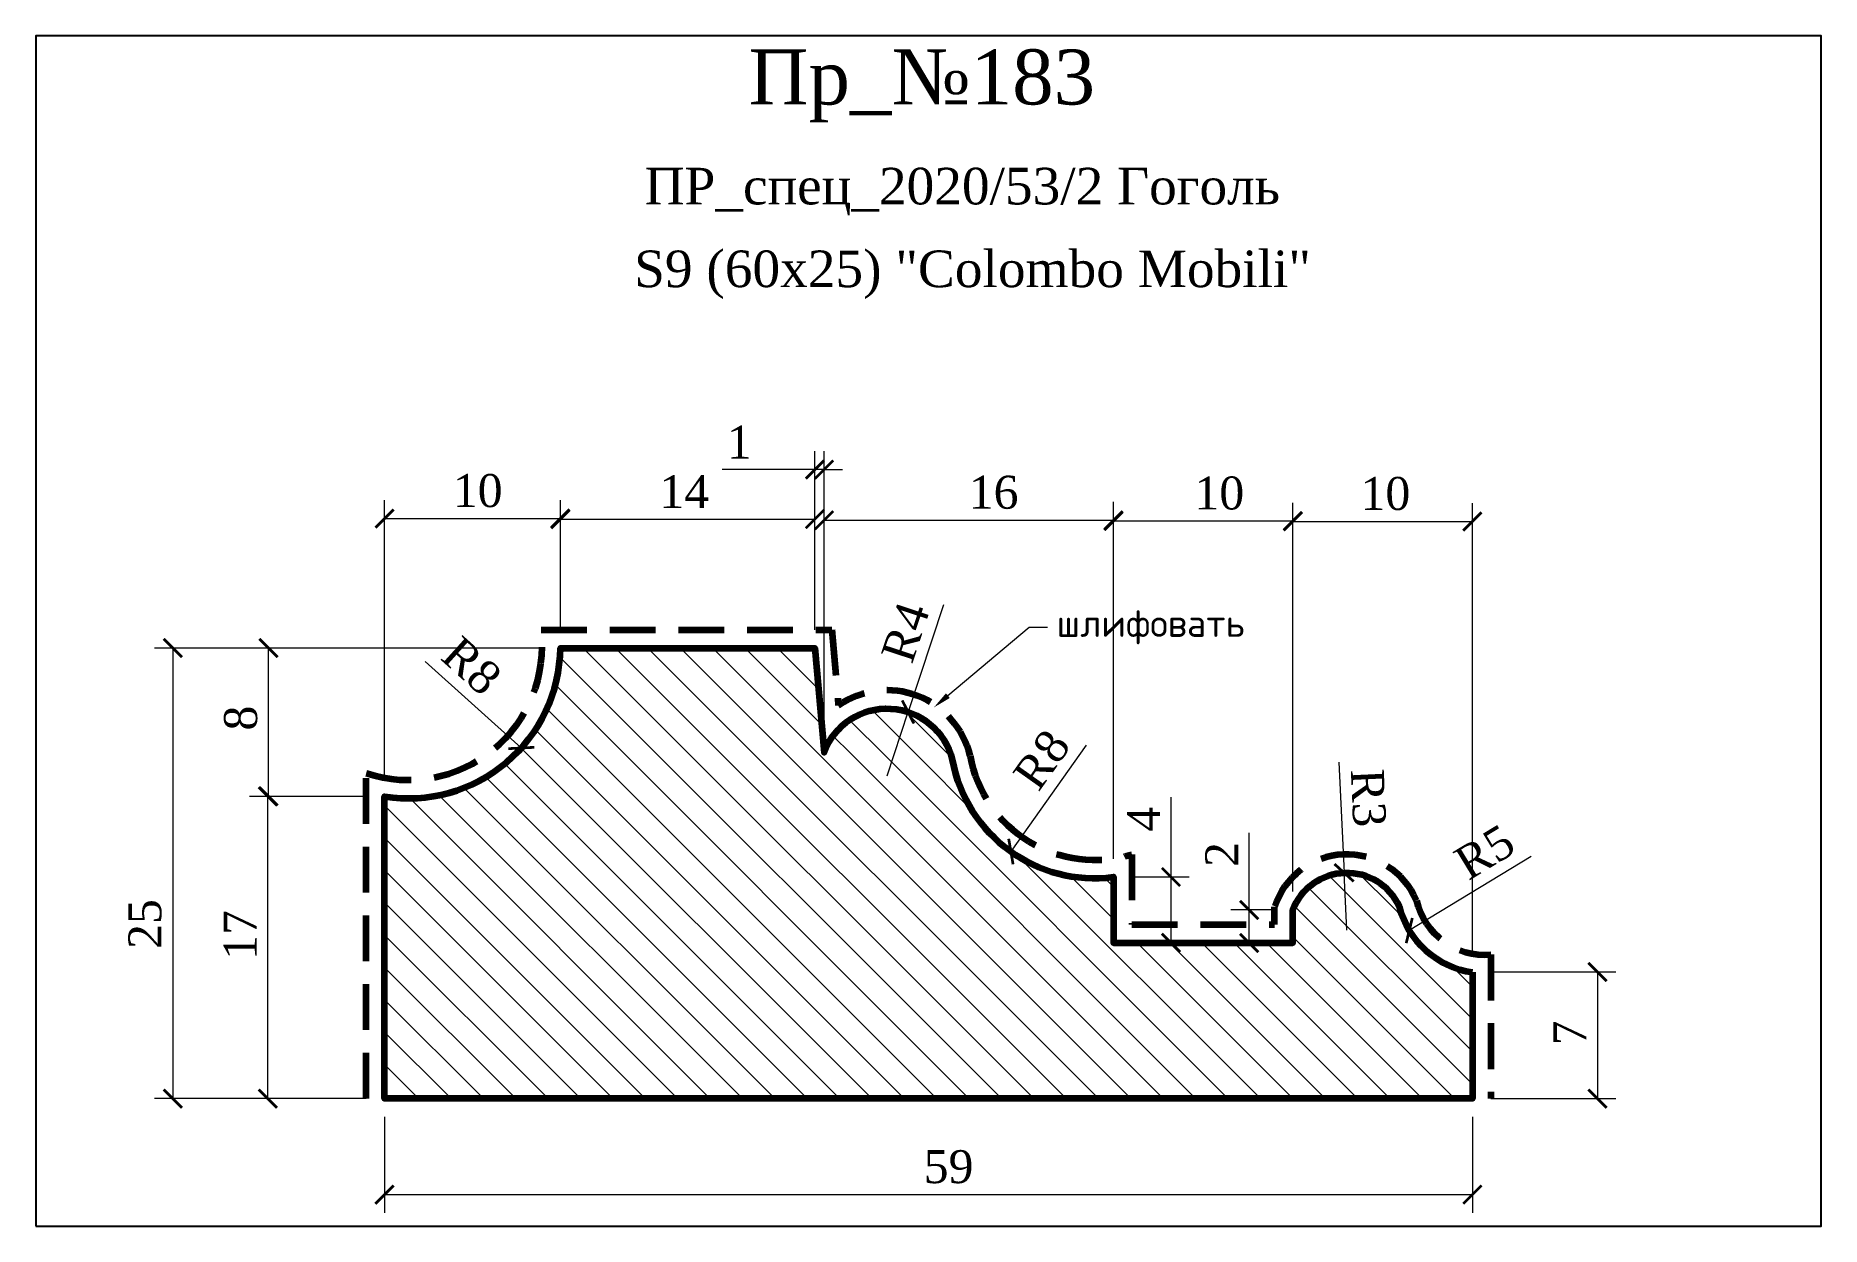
# Model space of a CAD drawing. Header units: millimetres. Extents: x 303841.9 to 303939.4, y -92000.6 to -91935.6.
import ezdxf
from ezdxf import colors
from ezdxf.entities.mleader import LeaderData, LeaderLine
from ezdxf.math import Vec2, Vec3

# ---------------------------------------------------------------- set-up
doc = ezdxf.new("R2010")
doc.units = ezdxf.units.MM
doc.header["$MEASUREMENT"] = 0
doc.linetypes.add('HIDDEN', pattern=[0.375, 0.25, -0.125])
doc.layers.add('Outside panel', color=7, linetype='Continuous', lineweight=18, true_color=0x7f5e57)
doc.layers.add('линия 50', color=1, linetype='Continuous', lineweight=211)
doc.layers.add('служебный слой РАЗМЕРЫ', color=7, linetype='Continuous', lineweight=9)
doc.layers.add('размеры в модели', color=7, linetype='Continuous')
doc.styles.add('ELECT', font='times.ttf')
doc.styles.get("Standard").update_dxf_attribs({"font": 'times.ttf'})
doc.styles.add('ЕСКД профили текст', font='isocpeur.ttf')
doc.dimstyles.new('M_1', dxfattribs={"dimtxt": 1.8, "dimasz": 1, "dimexe": 1, "dimexo": 1, "dimgap": 0.6, "dimtad": 1, "dimdec": 0, "dimdsep": 46, "dimtxsty": 'Standard', "dimblk": 'ARCHTICK', "dimcen": -5, "dimclrd": 7, "dimclre": 7, "dimclrt": 7, "dimadec": 0, "dimazin": 0, "dimtfac": 1, "dimtdec": 0, "dimtmove": 0, "dimatfit": 3, "dimfxl": 1, "dimtolj": 1, "dimtzin": 0, "dimlwd": 5, "dimlwe": 5, "dimarcsym": 0})

# ---------------------------------------------------------------- blocks, each defined once
blk = doc.blocks.new('_ArchTick')
at = {"color": 0, "linetype": 'ByBlock', "const_width": 0.15}
blk.add_lwpolyline([(-0.5, -0.5), (0.5, 0.5)], dxfattribs=at)
blk = doc.blocks.new('*D19')
at = {"layer": 'Defpoints', "color": 0, "ltscale": 1000, "transparency": 16777216}
for p in [(303870.527, -91969.002), (303849.367, -91993.602), (303860.927, -91993.602)]:
    blk.add_point(p, dxfattribs=at)
at = {"layer": 'размеры в модели', "color": 7, "lineweight": 5, "ltscale": 1000, "transparency": 16777216}
for p, q in [((303869.527, -91969.002), (303848.367, -91969.002)), ((303849.367, -91969.002), (303849.367, -91993.602)), ((303859.927, -91993.602), (303848.367, -91993.602))]:
    blk.add_line(p, q, dxfattribs=at)
for p, rotation in [((303849.367, -91969.002), 90), ((303849.367, -91993.602), 270)]:
    blk.add_blockref('_ArchTick', p, dxfattribs=dict(at, rotation=rotation))
at = {"layer": 'размеры в модели', "color": 7, "ltscale": 1000, "transparency": 16777216, "insert": (303847.851, -91984.071), "char_height": 1.8, "attachment_point": 5, "rotation": 90}
blk.add_mtext('\\A1;25', dxfattribs=at)
blk = doc.blocks.new('*D18')
at = {"layer": 'Defpoints', "color": 0, "ltscale": 1000, "transparency": 16777216}
for p in [(303900.727, -91981.502), (303900.727, -91985.102), (303903.872, -91985.102)]:
    blk.add_point(p, dxfattribs=at)
at = {"layer": 'размеры в модели', "color": 7, "lineweight": 5, "ltscale": 1000, "transparency": 16777216}
for p, q in [((303903.872, -91981.502), (303903.872, -91977.148)), ((303901.727, -91981.502), (303904.872, -91981.502)), ((303903.872, -91985.102), (303903.872, -91981.502)), ((303901.727, -91985.102), (303904.872, -91985.102))]:
    blk.add_line(p, q, dxfattribs=at)
for p, rotation in [((303903.872, -91981.502), 90), ((303903.872, -91985.102), 270)]:
    blk.add_blockref('_ArchTick', p, dxfattribs=dict(at, rotation=rotation))
at = {"layer": 'размеры в модели', "color": 7, "ltscale": 1000, "transparency": 16777216, "insert": (303902.372, -91978.346), "char_height": 1.8, "attachment_point": 5, "rotation": 90}
blk.add_mtext('\\A1;4', dxfattribs=at)
blk = doc.blocks.new('*D17')
at = {"layer": 'Defpoints', "color": 0, "ltscale": 1000, "transparency": 16777216}
for p in [(303910.527, -91983.302), (303908.14, -91985.102), (303910.527, -91985.102)]:
    blk.add_point(p, dxfattribs=at)
at = {"layer": 'размеры в модели', "color": 7, "lineweight": 5, "ltscale": 1000, "transparency": 16777216}
for p, q in [((303908.14, -91983.302), (303908.14, -91979.092)), ((303909.527, -91983.302), (303907.14, -91983.302)), ((303908.14, -91985.102), (303908.14, -91983.302)), ((303909.527, -91985.102), (303907.14, -91985.102))]:
    blk.add_line(p, q, dxfattribs=at)
for p, rotation in [((303908.14, -91983.302), 90), ((303908.14, -91985.102), 270)]:
    blk.add_blockref('_ArchTick', p, dxfattribs=dict(at, rotation=rotation))
at = {"layer": 'размеры в модели', "color": 7, "ltscale": 1000, "transparency": 16777216, "insert": (303906.64, -91980.273), "char_height": 1.8, "attachment_point": 5, "rotation": 90}
blk.add_mtext('\\A1;2', dxfattribs=at)
blk = doc.blocks.new('*D16')
at = {"layer": 'Defpoints', "color": 0, "ltscale": 1000, "transparency": 16777216}
for p in [(303920.327, -91962.093), (303910.527, -91983.302), (303920.327, -91986.702)]:
    blk.add_point(p, dxfattribs=at)
at = {"layer": 'размеры в модели', "color": 7, "lineweight": 5, "ltscale": 1000, "transparency": 16777216}
for p, q in [((303910.527, -91982.302), (303910.527, -91961.093)), ((303920.327, -91985.702), (303920.327, -91961.093)), ((303910.527, -91962.093), (303920.327, -91962.093))]:
    blk.add_line(p, q, dxfattribs=at)
at = {"layer": 'размеры в модели', "color": 7, "lineweight": 5, "ltscale": 1000, "transparency": 16777216, "rotation": 180}
blk.add_blockref('_ArchTick', (303910.527, -91962.093), dxfattribs=at)
at = {"layer": 'размеры в модели', "color": 7, "lineweight": 5, "ltscale": 1000, "transparency": 16777216}
blk.add_blockref('_ArchTick', (303920.327, -91962.093), dxfattribs=at)
at = {"layer": 'размеры в модели', "color": 7, "ltscale": 1000, "transparency": 16777216, "insert": (303915.579, -91960.577), "char_height": 1.8, "attachment_point": 5}
blk.add_mtext('\\A1;10', dxfattribs=at)
blk = doc.blocks.new('*D15')
at = {"layer": 'Defpoints', "color": 0, "ltscale": 1000, "transparency": 16777216}
for p in [(303910.527, -91962.066), (303900.727, -91981.502), (303910.527, -91983.302)]:
    blk.add_point(p, dxfattribs=at)
at = {"layer": 'размеры в модели', "color": 7, "lineweight": 5, "ltscale": 1000, "transparency": 16777216}
for p, q in [((303900.727, -91980.502), (303900.727, -91961.066)), ((303910.527, -91982.302), (303910.527, -91961.066)), ((303900.727, -91962.066), (303910.527, -91962.066))]:
    blk.add_line(p, q, dxfattribs=at)
at = {"layer": 'размеры в модели', "color": 7, "lineweight": 5, "ltscale": 1000, "transparency": 16777216, "rotation": 180}
blk.add_blockref('_ArchTick', (303900.727, -91962.066), dxfattribs=at)
at = {"layer": 'размеры в модели', "color": 7, "lineweight": 5, "ltscale": 1000, "transparency": 16777216}
blk.add_blockref('_ArchTick', (303910.527, -91962.066), dxfattribs=at)
at = {"layer": 'размеры в модели', "color": 7, "ltscale": 1000, "transparency": 16777216, "insert": (303906.51, -91960.551), "char_height": 1.8, "attachment_point": 5}
blk.add_mtext('\\A1;10', dxfattribs=at)
blk = doc.blocks.new('*D14')
at = {"layer": 'Defpoints', "color": 0, "ltscale": 1000, "transparency": 16777216}
for p in [(303900.727, -91962.024), (303884.927, -91974.702), (303900.727, -91981.502)]:
    blk.add_point(p, dxfattribs=at)
at = {"layer": 'размеры в модели', "color": 7, "lineweight": 5, "ltscale": 1000, "transparency": 16777216}
for p, q in [((303884.927, -91973.702), (303884.927, -91961.024)), ((303900.727, -91980.502), (303900.727, -91961.024)), ((303884.927, -91962.024), (303900.727, -91962.024))]:
    blk.add_line(p, q, dxfattribs=at)
at = {"layer": 'размеры в модели', "color": 7, "lineweight": 5, "ltscale": 1000, "transparency": 16777216, "rotation": 180}
blk.add_blockref('_ArchTick', (303884.927, -91962.024), dxfattribs=at)
at = {"layer": 'размеры в модели', "color": 7, "lineweight": 5, "ltscale": 1000, "transparency": 16777216}
blk.add_blockref('_ArchTick', (303900.727, -91962.024), dxfattribs=at)
at = {"layer": 'размеры в модели', "color": 7, "ltscale": 1000, "transparency": 16777216, "insert": (303894.185, -91960.508), "char_height": 1.8, "attachment_point": 5}
blk.add_mtext('\\A1;16', dxfattribs=at)
blk = doc.blocks.new('*D13')
at = {"layer": 'Defpoints', "color": 0, "ltscale": 1000, "transparency": 16777216}
for p in [(303884.927, -91959.259), (303884.427, -91969.002), (303884.927, -91974.702)]:
    blk.add_point(p, dxfattribs=at)
at = {"layer": 'размеры в модели', "color": 7, "lineweight": 5, "ltscale": 1000, "transparency": 16777216}
for p, q in [((303884.427, -91968.002), (303884.427, -91958.259)), ((303884.927, -91973.702), (303884.927, -91958.259)), ((303884.427, -91959.259), (303879.355, -91959.259)), ((303884.927, -91959.259), (303884.427, -91959.259)), ((303884.927, -91959.259), (303885.927, -91959.259))]:
    blk.add_line(p, q, dxfattribs=at)
blk.add_blockref('_ArchTick', (303884.427, -91959.259), dxfattribs=at)
at = {"layer": 'размеры в модели', "color": 7, "lineweight": 5, "ltscale": 1000, "transparency": 16777216, "rotation": 180}
blk.add_blockref('_ArchTick', (303884.927, -91959.259), dxfattribs=at)
at = {"layer": 'размеры в модели', "color": 7, "ltscale": 1000, "transparency": 16777216, "insert": (303880.301, -91957.759), "char_height": 1.8, "attachment_point": 5}
blk.add_mtext('\\A1;1', dxfattribs=at)
blk = doc.blocks.new('*D12')
at = {"layer": 'Defpoints', "color": 0, "ltscale": 1000, "transparency": 16777216}
for p in [(303884.427, -91961.962), (303870.527, -91969.002), (303884.427, -91969.002)]:
    blk.add_point(p, dxfattribs=at)
at = {"layer": 'размеры в модели', "color": 7, "lineweight": 5, "ltscale": 1000, "transparency": 16777216}
for p, q in [((303870.527, -91968.002), (303870.527, -91960.962)), ((303884.427, -91968.002), (303884.427, -91960.962)), ((303870.527, -91961.962), (303884.427, -91961.962))]:
    blk.add_line(p, q, dxfattribs=at)
at = {"layer": 'размеры в модели', "color": 7, "lineweight": 5, "ltscale": 1000, "transparency": 16777216, "rotation": 180}
blk.add_blockref('_ArchTick', (303870.527, -91961.962), dxfattribs=at)
at = {"layer": 'размеры в модели', "color": 7, "lineweight": 5, "ltscale": 1000, "transparency": 16777216}
blk.add_blockref('_ArchTick', (303884.427, -91961.962), dxfattribs=at)
at = {"layer": 'размеры в модели', "color": 7, "ltscale": 1000, "transparency": 16777216, "insert": (303877.295, -91960.462), "char_height": 1.8, "attachment_point": 5}
blk.add_mtext('\\A1;14', dxfattribs=at)
blk = doc.blocks.new('*D11')
at = {"layer": 'Defpoints', "color": 0, "ltscale": 1000, "transparency": 16777216}
for p in [(303870.527, -91961.932), (303870.527, -91969.002), (303860.927, -91977.102)]:
    blk.add_point(p, dxfattribs=at)
at = {"layer": 'размеры в модели', "color": 7, "lineweight": 5, "ltscale": 1000, "transparency": 16777216}
for p, q in [((303860.927, -91976.102), (303860.927, -91960.932)), ((303870.527, -91968.002), (303870.527, -91960.932)), ((303860.927, -91961.932), (303870.527, -91961.932))]:
    blk.add_line(p, q, dxfattribs=at)
at = {"layer": 'размеры в модели', "color": 7, "lineweight": 5, "ltscale": 1000, "transparency": 16777216, "rotation": 180}
blk.add_blockref('_ArchTick', (303860.927, -91961.932), dxfattribs=at)
at = {"layer": 'размеры в модели', "color": 7, "lineweight": 5, "ltscale": 1000, "transparency": 16777216}
blk.add_blockref('_ArchTick', (303870.527, -91961.932), dxfattribs=at)
at = {"layer": 'размеры в модели', "color": 7, "ltscale": 1000, "transparency": 16777216, "insert": (303866.014, -91960.417), "char_height": 1.8, "attachment_point": 5}
blk.add_mtext('\\A1;10', dxfattribs=at)
blk = doc.blocks.new('*D10')
at = {"layer": 'Defpoints', "color": 0, "ltscale": 1000, "transparency": 16777216}
for p in [(303920.213, -91986.684), (303920.327, -91993.602), (303927.16, -91993.602)]:
    blk.add_point(p, dxfattribs=at)
at = {"layer": 'размеры в модели', "color": 7, "lineweight": 5, "ltscale": 1000, "transparency": 16777216}
for p, q in [((303921.213, -91986.684), (303928.16, -91986.684)), ((303927.16, -91986.684), (303927.16, -91993.602)), ((303921.327, -91993.602), (303928.16, -91993.602))]:
    blk.add_line(p, q, dxfattribs=at)
for p, rotation in [((303927.16, -91986.684), 90), ((303927.16, -91993.602), 270)]:
    blk.add_blockref('_ArchTick', p, dxfattribs=dict(at, rotation=rotation))
at = {"layer": 'размеры в модели', "color": 7, "ltscale": 1000, "transparency": 16777216, "insert": (303925.642, -91990.018), "char_height": 1.8, "attachment_point": 5, "rotation": 90}
blk.add_mtext('\\A1;7', dxfattribs=at)
blk = doc.blocks.new('*D9')
at = {"layer": 'Defpoints', "color": 0, "ltscale": 1000, "transparency": 16777216}
for p in [(303854.595, -91969.002), (303870.527, -91969.002), (303860.927, -91977.102)]:
    blk.add_point(p, dxfattribs=at)
at = {"layer": 'размеры в модели', "color": 7, "lineweight": 5, "ltscale": 1000, "transparency": 16777216}
for p, q in [((303869.527, -91969.002), (303853.595, -91969.002)), ((303854.595, -91977.102), (303854.595, -91969.002)), ((303859.927, -91977.102), (303853.595, -91977.102))]:
    blk.add_line(p, q, dxfattribs=at)
for p, rotation in [((303854.595, -91969.002), 90), ((303854.595, -91977.102), 270)]:
    blk.add_blockref('_ArchTick', p, dxfattribs=dict(at, rotation=rotation))
at = {"layer": 'размеры в модели', "color": 7, "ltscale": 1000, "transparency": 16777216, "insert": (303853.08, -91972.827), "char_height": 1.8, "attachment_point": 5, "rotation": 90}
blk.add_mtext('\\A1;8', dxfattribs=at)
blk = doc.blocks.new('*D8')
at = {"layer": 'Defpoints', "color": 0, "ltscale": 1000, "transparency": 16777216}
for p in [(303854.558, -91977.102), (303860.927, -91977.102), (303860.927, -91993.602)]:
    blk.add_point(p, dxfattribs=at)
at = {"layer": 'размеры в модели', "color": 7, "lineweight": 5, "ltscale": 1000, "transparency": 16777216}
for p, q in [((303859.927, -91977.102), (303853.558, -91977.102)), ((303854.558, -91993.602), (303854.558, -91977.102)), ((303859.927, -91993.602), (303853.558, -91993.602))]:
    blk.add_line(p, q, dxfattribs=at)
for p, rotation in [((303854.558, -91977.102), 90), ((303854.558, -91993.602), 270)]:
    blk.add_blockref('_ArchTick', p, dxfattribs=dict(at, rotation=rotation))
at = {"layer": 'размеры в модели', "color": 7, "ltscale": 1000, "transparency": 16777216, "insert": (303853.04, -91984.668), "char_height": 1.8, "attachment_point": 5, "rotation": 90}
blk.add_mtext('\\A1;17', dxfattribs=at)
blk = doc.blocks.new('*D7')
at = {"layer": 'Defpoints', "color": 0, "ltscale": 1000, "transparency": 16777216}
for p in [(303860.927, -91993.602), (303920.327, -91993.602), (303920.327, -91998.845)]:
    blk.add_point(p, dxfattribs=at)
at = {"layer": 'размеры в модели', "color": 7, "lineweight": 5, "ltscale": 1000, "transparency": 16777216}
for p, q in [((303860.927, -91994.602), (303860.927, -91999.845)), ((303920.327, -91994.602), (303920.327, -91999.845)), ((303860.927, -91998.845), (303920.327, -91998.845))]:
    blk.add_line(p, q, dxfattribs=at)
at = {"layer": 'размеры в модели', "color": 7, "lineweight": 5, "ltscale": 1000, "transparency": 16777216, "rotation": 180}
blk.add_blockref('_ArchTick', (303860.927, -91998.845), dxfattribs=at)
at = {"layer": 'размеры в модели', "color": 7, "lineweight": 5, "ltscale": 1000, "transparency": 16777216}
blk.add_blockref('_ArchTick', (303920.327, -91998.845), dxfattribs=at)
at = {"layer": 'размеры в модели', "color": 7, "ltscale": 1000, "transparency": 16777216, "insert": (303891.726, -91997.327), "char_height": 1.8, "attachment_point": 5}
blk.add_mtext('\\A1;59', dxfattribs=at)
blk = doc.blocks.new('*D6')
at = {"layer": 'Defpoints', "color": 0, "ltscale": 1000, "transparency": 16777216}
for p in [(303921.019, -91981.911), (303916.882, -91984.426)]:
    blk.add_point(p, dxfattribs=at)
at = {"layer": 'размеры в модели', "color": 7, "lineweight": 5, "ltscale": 1000, "transparency": 16777216}
blk.add_line((303923.533, -91980.382), (303916.882, -91984.426), dxfattribs=at)
at = {"layer": 'размеры в модели', "color": 7, "lineweight": 5, "ltscale": 1000, "transparency": 16777216, "rotation": 211.300434241024}
blk.add_blockref('_ArchTick', (303916.882, -91984.426), dxfattribs=at)
at = {"layer": 'размеры в модели', "color": 7, "ltscale": 1000, "transparency": 16777216, "insert": (303921.002, -91980.147), "char_height": 1.8, "attachment_point": 5, "rotation": 31.30043}
blk.add_mtext('\\A1;R5', dxfattribs=at)
blk = doc.blocks.new('*D5')
at = {"layer": 'Defpoints', "color": 0, "ltscale": 1000, "transparency": 16777216}
for p in [(303913.321, -91981.27), (303913.468, -91984.41)]:
    blk.add_point(p, dxfattribs=at)
at = {"layer": 'размеры в модели', "color": 7, "lineweight": 5, "ltscale": 1000, "transparency": 16777216}
for p in [(303913.039, -91975.241), (303913.468, -91984.41)]:
    blk.add_line(p, (303913.321, -91981.27), dxfattribs=at)
at = {"layer": 'размеры в модели', "color": 7, "lineweight": 5, "ltscale": 1000, "transparency": 16777216, "rotation": 272.6811224493513}
blk.add_blockref('_ArchTick', (303913.321, -91981.27), dxfattribs=at)
at = {"layer": 'размеры в модели', "color": 7, "ltscale": 1000, "transparency": 16777216, "insert": (303914.647, -91977.186), "char_height": 1.8, "attachment_point": 5, "rotation": 272.68112}
blk.add_mtext('\\A1;R3', dxfattribs=at)
blk = doc.blocks.new('*D4')
at = {"layer": 'Defpoints', "color": 0, "ltscale": 1000, "transparency": 16777216}
for p in [(303899.7, -91973.664), (303895.128, -91980.113)]:
    blk.add_point(p, dxfattribs=at)
at = {"layer": 'размеры в модели', "color": 7, "lineweight": 5, "ltscale": 1000, "transparency": 16777216}
blk.add_line((303899.245, -91974.305), (303895.128, -91980.113), dxfattribs=at)
at = {"layer": 'размеры в модели', "color": 7, "lineweight": 5, "ltscale": 1000, "transparency": 16777216, "rotation": 234.6627908171639}
blk.add_blockref('_ArchTick', (303895.128, -91980.113), dxfattribs=at)
at = {"layer": 'размеры в модели', "color": 7, "ltscale": 1000, "transparency": 16777216, "insert": (303896.822, -91975.102), "char_height": 1.8, "attachment_point": 5, "rotation": 54.66279}
blk.add_mtext('\\A1;R8', dxfattribs=at)
blk = doc.blocks.new('*D3')
at = {"layer": 'Defpoints', "color": 0, "ltscale": 1000, "transparency": 16777216}
for p in [(303889.513, -91972.491), (303888.366, -91975.973)]:
    blk.add_point(p, dxfattribs=at)
at = {"layer": 'размеры в модели', "color": 7, "lineweight": 5, "ltscale": 1000, "transparency": 16777216}
for p in [(303891.443, -91966.637), (303888.366, -91975.973)]:
    blk.add_line(p, (303889.513, -91972.491), dxfattribs=at)
at = {"layer": 'размеры в модели', "color": 7, "lineweight": 5, "ltscale": 1000, "transparency": 16777216, "rotation": 251.754934685492}
blk.add_blockref('_ArchTick', (303889.513, -91972.491), dxfattribs=at)
at = {"layer": 'размеры в модели', "color": 7, "ltscale": 1000, "transparency": 16777216, "insert": (303889.367, -91968.144), "char_height": 1.8, "attachment_point": 5, "rotation": 71.75493}
blk.add_mtext('\\A1;R4', dxfattribs=at)
blk = doc.blocks.new('*D2')
at = {"layer": 'Defpoints', "color": 0, "ltscale": 1000, "transparency": 16777216}
for p in [(303862.229, -91968.907), (303868.396, -91974.459)]:
    blk.add_point(p, dxfattribs=at)
at = {"layer": 'размеры в модели', "color": 7, "lineweight": 5, "ltscale": 1000, "transparency": 16777216}
blk.add_line((303863.145, -91969.731), (303868.396, -91974.459), dxfattribs=at)
at = {"layer": 'размеры в модели', "color": 7, "lineweight": 5, "ltscale": 1000, "transparency": 16777216, "rotation": 317.9992981321117}
blk.add_blockref('_ArchTick', (303868.396, -91974.459), dxfattribs=at)
at = {"layer": 'размеры в модели', "color": 7, "ltscale": 1000, "transparency": 16777216, "insert": (303865.684, -91969.978), "char_height": 1.8, "attachment_point": 5, "rotation": 317.9993}
blk.add_mtext('\\A1;R8', dxfattribs=at)

msp = doc.modelspace()

# ---------------------------------------------------------------- hatches: boundary and pattern name
at = {"layer": 'Outside panel', "ltscale": 1000}
h = msp.add_hatch(dxfattribs=at)
h.set_pattern_fill('ANSI31', color=256, scale=10, angle=90)
h.set_pattern_definition([(135, (-6797.6582, 4910.231), (-0.8838834765, -0.8838834765), [])])
edge = h.paths.add_edge_path()
edge.add_line((303920.327, -91986.702), (303920.327, -91993.602))
edge.add_line((303920.327, -91993.602), (303860.927, -91993.602))
edge.add_line((303860.927, -91993.602), (303860.927, -91977.102))
edge.add_arc((303862.229, -91968.907), 8.298, 260.96758, 359.34442)
edge.add_line((303870.527, -91969.002), (303884.427, -91969.002))
edge.add_line((303884.427, -91969.002), (303884.927, -91974.702))
edge.add_arc((303888.366, -91975.973), 3.666, 13.74045, 159.71857, ccw=False)
edge.add_arc((303899.7, -91973.664), 7.905, 190.4794, 277.46585)
edge.add_line((303900.727, -91981.502), (303900.727, -91985.102))
edge.add_line((303900.727, -91985.102), (303910.527, -91985.102))
edge.add_line((303910.527, -91985.102), (303910.527, -91983.302))
edge.add_arc((303913.468, -91984.41), 3.144, 24.5948, 159.35507, ccw=False)
edge.add_arc((303921.019, -91981.911), 4.841, 194.24517, 261.7804)

# ---------------------------------------------------------------- linework, layer by layer
at = {"color": 6, "ltscale": 1000}
msp.add_lwpolyline([(303841.88, -92000.572), (303939.38, -92000.572), (303939.38, -91935.572), (303841.88, -91935.572)], close=True, dxfattribs=at)
at = {"layer": 'линия 50', "color": 1, "linetype": 'HIDDEN', "ltscale": 10, "true_color": 0xff0909}
msp.add_lwpolyline([(303859.927, -91993.602), (303859.927, -91975.832, 0.551557), (303869.471, -91968.002), (303885.343, -91968.002), (303885.706, -91972.139, -0.528322), (303892.905, -91974.895, 0.449455), (303901.727, -91980.265), (303901.727, -91984.102), (303909.527, -91984.102), (303909.527, -91983.133, -0.692802), (303917.277, -91982.779, 0.371564), (303921.327, -91985.739), (303921.327, -91993.602)], format="xyb", dxfattribs=at)
at = {"layer": 'линия 50', "color": 7}
msp.add_lwpolyline([(303920.327, -91986.702), (303920.327, -91993.602), (303860.927, -91993.602), (303860.927, -91977.102, 0.457714), (303870.527, -91969.002), (303884.427, -91969.002), (303884.927, -91974.702, -0.739813), (303891.927, -91975.102, 0.398891), (303900.727, -91981.502), (303900.727, -91985.102), (303910.527, -91985.102), (303910.527, -91983.302, -0.666667), (303916.327, -91983.102, 0.303515)], format="xyb", close=True, dxfattribs=at)

# ---------------------------------------------------------------- texts
at = {"color": 5, "ltscale": 1000, "style": 'ELECT'}
msp.add_text('Пр_№183', height=3, dxfattribs=at).set_placement((303880.805, -91939.324))
at = {"color": 7, "ltscale": 1000, "style": 'ELECT'}
msp.add_text('ПР_спец_2020/53/2 Гоголь', height=2, dxfattribs=at).set_placement((303875.127, -91944.782))
at = {"color": 7, "ltscale": 1000, "insert": (303874.556, -91947.298), "char_height": 2, "width": 130.42601, "attachment_point": 1, "line_spacing_factor": 1.5, "style": 'ELECT'}
msp.add_mtext('S9 (60x25) "Colombo Mobili"', dxfattribs=at)

# ---------------------------------------------------------------- dimensions: what is measured, and where the dimension line sits
at = {"layer": 'размеры в модели', "color": 5, "ltscale": 1000}
for base, p1, p2, picture, middle in [((303884.926710161, -91959.258874468), (303884.426710161, -91969.001953589), (303884.926710161, -91974.701953589), '*D13', (303880.30118745, -91959.258874468)), ((303870.527, -91961.932), (303860.927, -91977.102), (303870.527, -91969.002), '*D11', (303866.014, -91961.932)), ((303884.427, -91961.962), (303870.527, -91969.002), (303884.427, -91969.002), '*D12', (303877.295, -91961.962)), ((303900.727, -91962.024), (303884.927, -91974.702), (303900.727, -91981.502), '*D14', (303894.185, -91962.024)), ((303910.527, -91962.066), (303900.727, -91981.502), (303910.527, -91983.302), '*D15', (303906.51, -91962.066)), ((303920.327, -91962.093), (303910.527, -91983.302), (303920.327, -91986.702), '*D16', (303915.579, -91962.093)), ((303920.327, -91998.845), (303860.927, -91993.602), (303920.327, -91993.602), '*D7', (303891.726, -91998.845))]:
    dim = msp.add_linear_dim(base=base, p1=p1, p2=p2, dimstyle='M_1', dxfattribs=at)
    dim.commit()
    dim.dimension.update_dxf_attribs({"geometry": picture, "text_midpoint": middle, "dimtype": 128})
for center, mpoint, picture, middle in [((303888.366, -91975.973), (303889.513, -91972.491), '*D3', (303889.367, -91968.144)), ((303913.468, -91984.41), (303913.321, -91981.27), '*D5', (303914.647, -91977.186))]:
    dim = msp.add_radius_dim(center=center, mpoint=mpoint, dimstyle='M_1', dxfattribs=at)
    dim.commit()
    dim.dimension.update_dxf_attribs({"geometry": picture, "text_midpoint": middle})
for base, p1, p2, picture, middle in [((303849.367, -91993.602), (303870.527, -91969.002), (303860.927, -91993.602), '*D19', (303849.367, -91984.071)), ((303854.595, -91969.002), (303860.927, -91977.102), (303870.527, -91969.002), '*D9', (303854.595, -91972.827)), ((303854.55804629, -91977.101953589), (303860.926710161, -91993.601953589), (303860.926710161, -91977.101953589), '*D8', (303854.55804629, -91984.66820497)), ((303903.872, -91985.102), (303900.727, -91981.502), (303900.727, -91985.102), '*D18', (303903.872, -91978.346)), ((303908.14, -91985.102), (303910.527, -91983.302), (303910.527, -91985.102), '*D17', (303908.14, -91980.273)), ((303927.16, -91993.602), (303920.213, -91986.684), (303920.327, -91993.602), '*D10', (303927.16, -91990.018))]:
    dim = msp.add_linear_dim(base=base, p1=p1, p2=p2, angle=90, dimstyle='M_1', dxfattribs=at)
    dim.commit()
    dim.dimension.update_dxf_attribs({"geometry": picture, "text_midpoint": middle, "dimtype": 128})
for center, mpoint, picture, middle in [((303862.229, -91968.907), (303868.396, -91974.459), '*D2', (303864.669, -91971.104)), ((303899.7, -91973.664), (303895.128, -91980.113), '*D4', (303898.059, -91975.979)), ((303921.019, -91981.911), (303916.882, -91984.426), '*D6', (303921.79, -91981.442))]:
    dim = msp.add_radius_dim(center=center, mpoint=mpoint, dimstyle='M_1', dxfattribs=at)
    dim.commit()
    dim.dimension.update_dxf_attribs({"geometry": picture, "text_midpoint": middle, "dimtype": 132})

# ---------------------------------------------------------------- leaders
at = {"layer": 'служебный слой РАЗМЕРЫ'}
ml = msp.add_multileader_mtext('Standard', dxfattribs=at)
ml.set_content('\\A1;шлифовать', color=256, style='ЕСКД профили текст')
ml.set_leader_properties(color=256, linetype='ByLayer', lineweight=-1)
ml.build(insert=Vec2(0, 0))
ml.multileader.update_dxf_attribs({"dogleg_length": 1, "arrow_head_size": 1})
ctx = ml.context
ctx.base_point, ctx.char_height, ctx.arrow_head_size, ctx.landing_gap_size, ctx.plane_origin = Vec3(303897.122, -91967.868), 1.5, 1, 0.5, Vec3(303916.156, -91937.013)
notes = []
notes.append((ctx, [(1, (1, 1, 0), (303896.122, -91967.868), (1, 0), 1, [(0, [(303890.923, -91972.246)], 0, [])])]))
ctx.mtext.insert, ctx.mtext.flow_direction = Vec3(303897.622, -91966.893), 5
for ctx, leaders in notes:
    for number, flags, end, landing, length, lines in leaders:
        leader = LeaderData()
        leader.index, (leader.has_last_leader_line, leader.has_dogleg_vector, leader.attachment_direction) = number, flags
        leader.last_leader_point, leader.dogleg_vector, leader.dogleg_length = Vec3(end), Vec3(landing), length
        for number, points, colour, breaks in lines:
            line = LeaderLine()
            line.index, line.vertices, line.color, line.breaks = number, Vec3.list(points), colors.encode_raw_color(colour), breaks
            leader.lines.append(line)
        ctx.leaders.append(leader)

doc.saveas('drawing.dxf')
